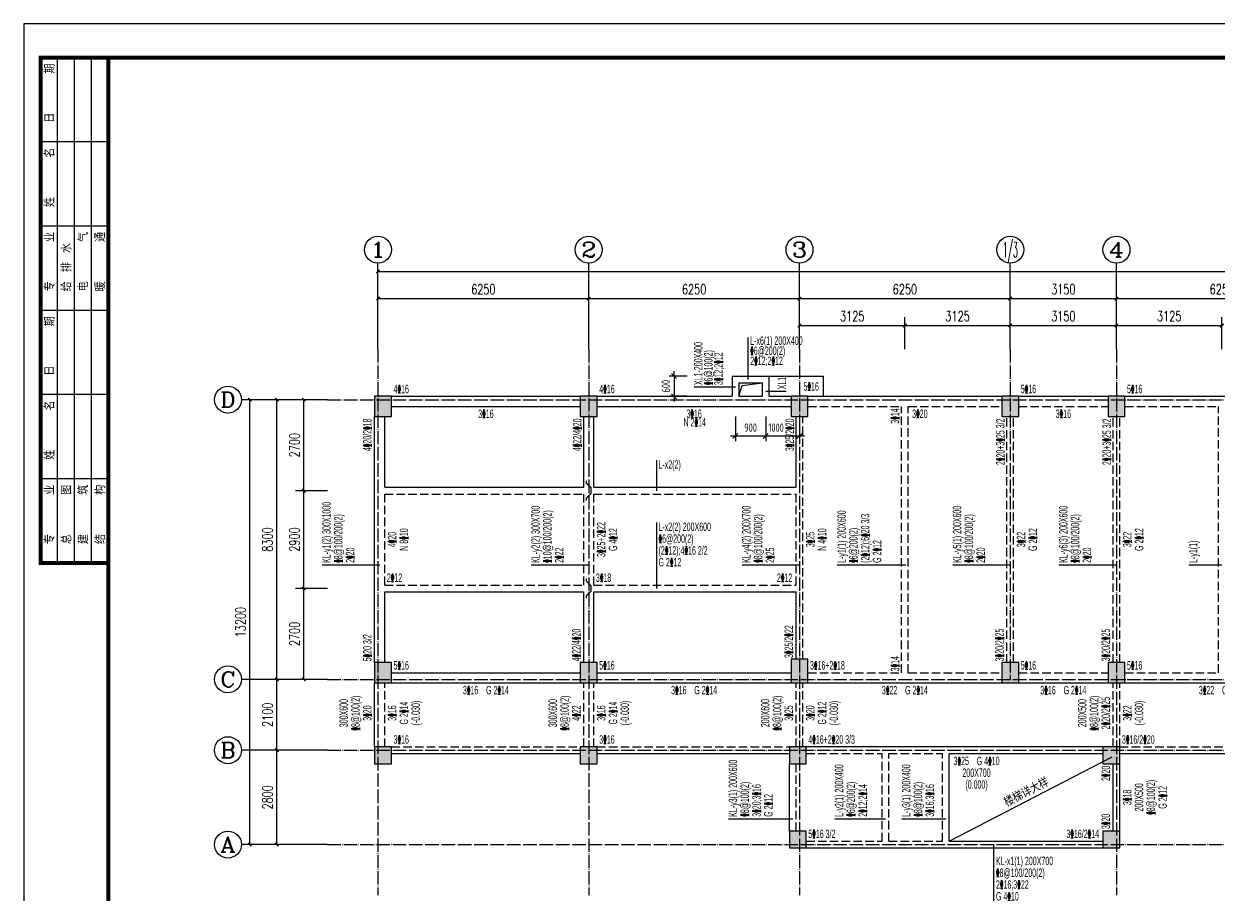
# Model space of a CAD drawing. Extents: x -441005 to 725361, y -182459 to 319313.
# Drawn here: x 284450 to 319893, y 23200 to 49050 of the extents above; entities that cross this region are included whole.
import ezdxf
from ezdxf.enums import TextEntityAlignment as Align

# ---------------------------------------------------------------- set-up
doc = ezdxf.new("R2010")
doc.units = 0
doc.header["$LTSCALE"] = 100
for name, pattern in [('DASHED', [0.75, 0.5, -0.25]), ('DOTE', [2.42, 2, -0.2, 0.02, -0.2]), ('HIDDEN', [7, 5, -2])]:
    doc.linetypes.add(name, pattern=pattern)
doc.layers.get('0').update_dxf_attribs({"linetype": 'CONTINUOUS'})
doc.layers.get('Defpoints').update_dxf_attribs({"linetype": 'CONTINUOUS'})
for name, color, linetype in [('AXIS', 3, 'CONTINUOUS'), ('AXIS_TEXT', 7, 'CONTINUOUS'), ('BEAM', 4, 'DASHED'), ('BEAM_CON', 4, 'CONTINUOUS'), ('B挑板&檐线', 6, 'CONTINUOUS'), ('COLU', 7, 'CONTINUOUS'), ('DOTE', 8, 'DOTE'), ('D洞口边线', 6, 'CONTINUOUS'), ('T模板通用标注', 7, 'CONTINUOUS'), ('吊筋', 1, 'CONTINUOUS'), ('图框', 7, 'CONTINUOUS'), ('尺寸标注', 3, 'CONTINUOUS'), ('梁平法1', 3, 'CONTINUOUS'), ('梁平法2', 8, 'CONTINUOUS')]:
    doc.layers.add(name, color=color, linetype=linetype)
doc.styles.add('_TCH_AXIS', font='COMPLEX', dxfattribs={"bigfont": 'GBCBIG'})
doc.styles.add('_TCH_DIM_T3', font='simplex_.ttf', dxfattribs={"width": 0.705882, "bigfont": 'GBCBIG'})
doc.styles.add('COMPLEX', font='COMPLEX')
doc.styles.add('DIM_FONT', font='tssdeng.shx', dxfattribs={"width": 0.7, "bigfont": '1.shx'})
doc.styles.add('HZTXT', font='TXT', dxfattribs={"bigfont": 'HZTXT'})
doc.styles.get("Standard").update_dxf_attribs({"font": 'tssdeng.shx', "bigfont": '1.shx'})
doc.styles.add('TSSD_Rein', font='Tssdeng.shx', dxfattribs={"width": 0.7, "bigfont": '1.shx'})
doc.styles.add('梁平法', font='xxxxx.shx', dxfattribs={"bigfont": 'dxfs.shx'})
doc.dimstyles.new('_TCH_ARCH&&100', dxfattribs={"dimtxt": 297.5, "dimasz": 100, "dimexe": 250, "dimexo": 300, "dimgap": 126.25, "dimtad": 1, "dimdec": 0, "dimzin": 0, "dimdsep": 46, "dimtxsty": '_TCH_DIM_T3', "dimblk": 'ARCHTICK', "dimcen": 0.09, "dimclrt": 7, "dimazin": 2, "dimtfac": 1, "dimtdec": 0, "dimtix": 1, "dimtmove": 2, "dimatfit": 3, "dimfxl": 0, "dimtolj": 1, "dimtzin": 0, "dimarcsym": 0})
doc.dimstyles.new('axis', dxfattribs={"dimtxt": 300, "dimasz": 1, "dimexe": 250, "dimexo": 300, "dimgap": 150, "dimtad": 1, "dimdec": 0, "dimzin": 0, "dimdsep": 46, "dimtxsty": 'Standard', "dimblk": '_DIMX', "dimcen": 0.09, "dimse1": 1, "dimse2": 1, "dimclrt": 7, "dimadec": 1, "dimazin": 0, "dimtfac": 1, "dimtdec": 0, "dimtix": 1, "dimtmove": 2, "dimatfit": 3, "dimfxl": 0, "dimtolj": 1, "dimtzin": 0, "dimarcsym": 0})

# ---------------------------------------------------------------- blocks, each defined once
blk = doc.blocks.new('A2+1_2')
at = {"layer": '图框'}
for p, q in [((1000, 26000), (1000, 41000)), ((1500, 26000), (1500, 41000)), ((2000, 26000), (2000, 41000)), ((2500, 38500), (500, 38500)), ((2500, 36000), (500, 36000)), ((2500, 33500), (500, 33500)), ((2500, 31000), (500, 31000)), ((2500, 28500), (500, 28500))]:
    blk.add_line(p, q, dxfattribs=at)
blk.add_lwpolyline([(0, 0), (89100, 0), (89100, 42000), (0, 42000)], close=True, dxfattribs=at)
at = {"layer": '图框', "const_width": 120}
blk.add_lwpolyline([(2500, 41000), (500, 41000), (500, 26000), (2500, 26000)], dxfattribs=at)
blk.add_lwpolyline([(2500, 1000), (88100, 1000), (88100, 41000), (2500, 41000)], close=True, dxfattribs=at)
at = {"layer": '图框', "style": 'HZTXT'}
for s, p in [('日    期', (911, 39064)), ('姓    名', (911, 36564)), ('专    业', (911, 34064)), ('电    气', (1911, 34064)), ('暖    通', (2411, 34064)), ('给 排 水', (1411, 34064)), ('日    期', (911, 31564)), ('姓    名', (911, 29064)), ('专    业', (911, 26564)), ('总    图', (1411, 26564)), ('建    筑', (1911, 26564)), ('结    构', (2411, 26564))]:
    blk.add_text(s, height=300, rotation=90, dxfattribs=at).set_placement(p)
blk = doc.blocks.new('_AXISO')
blk.add_circle((0, 0), 0.5)
at = {"layer": 'AXIS_TEXT', "style": 'COMPLEX', "width": 1.041667}
blk.add_attdef('A', text='', height=0.56, dxfattribs=at).set_placement((-0.25, -0.28), (0.25, -0.28), align=Align.FIT)
blk = doc.blocks.new('_ArchTick')
at = {"color": 0, "linetype": 'ByBlock', "const_width": 0.4}
blk.add_lwpolyline([(-0.5, -0.5), (0.5, 0.5)], dxfattribs=at)
blk = doc.blocks.new('*D2473')
at = {"layer": 'AXIS', "color": 0, "lineweight": -2}
for p, q in [((293450, 27500), (291700, 27500)), ((291950, 24700), (291950, 27500)), ((293450, 24700), (291700, 24700))]:
    blk.add_line(p, q, dxfattribs=at)
at = {"layer": 'Defpoints', "color": 0}
for p in [(291950, 27500), (293450, 27500), (293450, 24700)]:
    blk.add_point(p, dxfattribs=at)
at = {"layer": 'AXIS', "color": 0, "lineweight": -2, "xscale": 100, "yscale": 100, "zscale": 100}
for p, rotation in [((291950, 27500), 90), ((291950, 24700), 270)]:
    blk.add_blockref('_ArchTick', p, dxfattribs=dict(at, rotation=rotation))
at = {"layer": 'AXIS', "color": 7, "insert": (291674, 26100), "char_height": 297.5, "attachment_point": 5, "rotation": 90, "style": '_TCH_DIM_T3'}
blk.add_mtext('\\A1;2800', dxfattribs=at)
blk = doc.blocks.new('*D2474')
at = {"layer": 'AXIS', "color": 0, "lineweight": -2}
for p, q in [((293450, 29600), (291700, 29600)), ((291950, 27500), (291950, 29600)), ((293450, 27500), (291700, 27500))]:
    blk.add_line(p, q, dxfattribs=at)
at = {"layer": 'Defpoints', "color": 0}
for p in [(291950, 29600), (293450, 29600), (293450, 27500)]:
    blk.add_point(p, dxfattribs=at)
at = {"layer": 'AXIS', "color": 0, "lineweight": -2, "xscale": 100, "yscale": 100, "zscale": 100}
for p, rotation in [((291950, 29600), 90), ((291950, 27500), 270)]:
    blk.add_blockref('_ArchTick', p, dxfattribs=dict(at, rotation=rotation))
at = {"layer": 'AXIS', "color": 7, "insert": (291674, 28550), "char_height": 297.5, "attachment_point": 5, "rotation": 90, "style": '_TCH_DIM_T3'}
blk.add_mtext('\\A1;2100', dxfattribs=at)
blk = doc.blocks.new('*D2475')
at = {"layer": 'AXIS', "color": 0, "lineweight": -2}
for p, q in [((293450, 37900), (291700, 37900)), ((291950, 29600), (291950, 37900)), ((293450, 29600), (291700, 29600))]:
    blk.add_line(p, q, dxfattribs=at)
at = {"layer": 'Defpoints', "color": 0}
for p in [(291950, 37900), (293450, 37900), (293450, 29600)]:
    blk.add_point(p, dxfattribs=at)
at = {"layer": 'AXIS', "color": 0, "lineweight": -2, "xscale": 100, "yscale": 100, "zscale": 100}
for p, rotation in [((291950, 37900), 90), ((291950, 29600), 270)]:
    blk.add_blockref('_ArchTick', p, dxfattribs=dict(at, rotation=rotation))
at = {"layer": 'AXIS', "color": 7, "insert": (291674, 33750), "char_height": 297.5, "attachment_point": 5, "rotation": 90, "style": '_TCH_DIM_T3'}
blk.add_mtext('\\A1;8300', dxfattribs=at)
blk = doc.blocks.new('*D2476')
at = {"layer": 'AXIS', "color": 0, "lineweight": -2}
for p, q in [((293450, 37900), (290900, 37900)), ((291150, 24700), (291150, 37900)), ((293450, 24700), (290900, 24700))]:
    blk.add_line(p, q, dxfattribs=at)
at = {"layer": 'Defpoints', "color": 0}
for p in [(291150, 37900), (293450, 37900), (293450, 24700)]:
    blk.add_point(p, dxfattribs=at)
at = {"layer": 'AXIS', "color": 0, "lineweight": -2, "xscale": 100, "yscale": 100, "zscale": 100}
for p, rotation in [((291150, 37900), 90), ((291150, 24700), 270)]:
    blk.add_blockref('_ArchTick', p, dxfattribs=dict(at, rotation=rotation))
at = {"layer": 'AXIS', "color": 7, "insert": (290874, 31300), "char_height": 297.5, "attachment_point": 5, "rotation": 90, "style": '_TCH_DIM_T3'}
blk.add_mtext('\\A1;13200', dxfattribs=at)
blk = doc.blocks.new('*D2495')
at = {"layer": 'AXIS', "color": 0, "lineweight": -2}
for p, q in [((294950, 39400), (294950, 41150)), ((301200, 39400), (301200, 41150)), ((294950, 40900), (301200, 40900))]:
    blk.add_line(p, q, dxfattribs=at)
at = {"layer": 'Defpoints', "color": 0}
for p in [(301200, 40900), (294950, 39400), (301200, 39400)]:
    blk.add_point(p, dxfattribs=at)
at = {"layer": 'AXIS', "color": 0, "lineweight": -2, "xscale": 100, "yscale": 100, "zscale": 100, "rotation": 180}
blk.add_blockref('_ArchTick', (294950, 40900), dxfattribs=at)
at = {"layer": 'AXIS', "color": 0, "lineweight": -2, "xscale": 100, "yscale": 100, "zscale": 100}
blk.add_blockref('_ArchTick', (301200, 40900), dxfattribs=at)
at = {"layer": 'AXIS', "color": 7, "insert": (298075, 41176), "char_height": 297.5, "attachment_point": 5, "style": '_TCH_DIM_T3'}
blk.add_mtext('\\A1;6250', dxfattribs=at)
blk = doc.blocks.new('*D2496')
at = {"layer": 'AXIS', "color": 0, "lineweight": -2}
for p, q in [((301200, 39400), (301200, 41150)), ((307450, 39400), (307450, 41150)), ((301200, 40900), (307450, 40900))]:
    blk.add_line(p, q, dxfattribs=at)
at = {"layer": 'Defpoints', "color": 0}
for p in [(307450, 40900), (301200, 39400), (307450, 39400)]:
    blk.add_point(p, dxfattribs=at)
at = {"layer": 'AXIS', "color": 0, "lineweight": -2, "xscale": 100, "yscale": 100, "zscale": 100, "rotation": 180}
blk.add_blockref('_ArchTick', (301200, 40900), dxfattribs=at)
at = {"layer": 'AXIS', "color": 0, "lineweight": -2, "xscale": 100, "yscale": 100, "zscale": 100}
blk.add_blockref('_ArchTick', (307450, 40900), dxfattribs=at)
at = {"layer": 'AXIS', "color": 7, "insert": (304325, 41176), "char_height": 297.5, "attachment_point": 5, "style": '_TCH_DIM_T3'}
blk.add_mtext('\\A1;6250', dxfattribs=at)
blk = doc.blocks.new('*D2497')
at = {"layer": 'AXIS', "color": 0, "lineweight": -2}
for p, q in [((307450, 39400), (307450, 41150)), ((313700, 39400), (313700, 41150)), ((307450, 40900), (313700, 40900))]:
    blk.add_line(p, q, dxfattribs=at)
at = {"layer": 'Defpoints', "color": 0}
for p in [(313700, 40900), (307450, 39400), (313700, 39400)]:
    blk.add_point(p, dxfattribs=at)
at = {"layer": 'AXIS', "color": 0, "lineweight": -2, "xscale": 100, "yscale": 100, "zscale": 100, "rotation": 180}
blk.add_blockref('_ArchTick', (307450, 40900), dxfattribs=at)
at = {"layer": 'AXIS', "color": 0, "lineweight": -2, "xscale": 100, "yscale": 100, "zscale": 100}
blk.add_blockref('_ArchTick', (313700, 40900), dxfattribs=at)
at = {"layer": 'AXIS', "color": 7, "insert": (310575, 41176), "char_height": 297.5, "attachment_point": 5, "style": '_TCH_DIM_T3'}
blk.add_mtext('\\A1;6250', dxfattribs=at)
blk = doc.blocks.new('*D2498')
at = {"layer": 'AXIS', "color": 0, "lineweight": -2}
for p, q in [((313700, 39400), (313700, 41150)), ((316850, 39400), (316850, 41150)), ((313700, 40900), (316850, 40900))]:
    blk.add_line(p, q, dxfattribs=at)
at = {"layer": 'Defpoints', "color": 0}
for p in [(316850, 40900), (313700, 39400), (316850, 39400)]:
    blk.add_point(p, dxfattribs=at)
at = {"layer": 'AXIS', "color": 0, "lineweight": -2, "xscale": 100, "yscale": 100, "zscale": 100, "rotation": 180}
blk.add_blockref('_ArchTick', (313700, 40900), dxfattribs=at)
at = {"layer": 'AXIS', "color": 0, "lineweight": -2, "xscale": 100, "yscale": 100, "zscale": 100}
blk.add_blockref('_ArchTick', (316850, 40900), dxfattribs=at)
at = {"layer": 'AXIS', "color": 7, "insert": (315275, 41176), "char_height": 297.5, "attachment_point": 5, "style": '_TCH_DIM_T3'}
blk.add_mtext('\\A1;3150', dxfattribs=at)
blk = doc.blocks.new('*D2499')
at = {"layer": 'AXIS', "color": 0, "lineweight": -2}
for p, q in [((316850, 39400), (316850, 41150)), ((323100, 39400), (323100, 41150)), ((316850, 40900), (323100, 40900))]:
    blk.add_line(p, q, dxfattribs=at)
at = {"layer": 'Defpoints', "color": 0}
for p in [(323100, 40900), (316850, 39400), (323100, 39400)]:
    blk.add_point(p, dxfattribs=at)
at = {"layer": 'AXIS', "color": 0, "lineweight": -2, "xscale": 100, "yscale": 100, "zscale": 100, "rotation": 180}
blk.add_blockref('_ArchTick', (316850, 40900), dxfattribs=at)
at = {"layer": 'AXIS', "color": 0, "lineweight": -2, "xscale": 100, "yscale": 100, "zscale": 100}
blk.add_blockref('_ArchTick', (323100, 40900), dxfattribs=at)
at = {"layer": 'AXIS', "color": 7, "insert": (319975, 41176), "char_height": 297.5, "attachment_point": 5, "style": '_TCH_DIM_T3'}
blk.add_mtext('\\A1;6250', dxfattribs=at)
blk = doc.blocks.new('*D2503')
at = {"layer": 'AXIS', "color": 0, "lineweight": -2}
for p, q in [((294950, 39400), (294950, 41950)), ((348800, 39400), (348800, 41950)), ((294950, 41700), (348800, 41700))]:
    blk.add_line(p, q, dxfattribs=at)
at = {"layer": 'Defpoints', "color": 0}
for p in [(348800, 41700), (294950, 39400), (348800, 39400)]:
    blk.add_point(p, dxfattribs=at)
at = {"layer": 'AXIS', "color": 0, "lineweight": -2, "xscale": 100, "yscale": 100, "zscale": 100, "rotation": 180}
blk.add_blockref('_ArchTick', (294950, 41700), dxfattribs=at)
at = {"layer": 'AXIS', "color": 0, "lineweight": -2, "xscale": 100, "yscale": 100, "zscale": 100}
blk.add_blockref('_ArchTick', (348800, 41700), dxfattribs=at)
at = {"layer": 'AXIS', "color": 7, "insert": (321875, 41976), "char_height": 297.5, "attachment_point": 5, "style": '_TCH_DIM_T3'}
blk.add_mtext('\\A1;53850', dxfattribs=at)
blk = doc.blocks.new('*D2507')
at = {"layer": 'AXIS', "color": 0, "lineweight": -2}
for p, q in [((307450, 39400), (307450, 40350)), ((307450, 40100), (310575, 40100)), ((310575, 39400), (310575, 40350))]:
    blk.add_line(p, q, dxfattribs=at)
at = {"layer": 'Defpoints', "color": 0}
for p in [(310575, 40100), (307450, 39400), (310575, 39400)]:
    blk.add_point(p, dxfattribs=at)
at = {"layer": 'AXIS', "color": 0, "lineweight": -2, "xscale": 100, "yscale": 100, "zscale": 100, "rotation": 180}
blk.add_blockref('_ArchTick', (307450, 40100), dxfattribs=at)
at = {"layer": 'AXIS', "color": 0, "lineweight": -2, "xscale": 100, "yscale": 100, "zscale": 100}
blk.add_blockref('_ArchTick', (310575, 40100), dxfattribs=at)
at = {"layer": 'AXIS', "color": 7, "insert": (309012, 40376), "char_height": 297.5, "attachment_point": 5, "style": '_TCH_DIM_T3'}
blk.add_mtext('\\A1;3125', dxfattribs=at)
blk = doc.blocks.new('*D2508')
at = {"layer": 'AXIS', "color": 0, "lineweight": -2}
for p, q in [((310575, 39400), (310575, 40350)), ((310575, 40100), (313700, 40100)), ((313700, 39400), (313700, 40350))]:
    blk.add_line(p, q, dxfattribs=at)
at = {"layer": 'Defpoints', "color": 0}
for p in [(313700, 40100), (310575, 39400), (313700, 39400)]:
    blk.add_point(p, dxfattribs=at)
at = {"layer": 'AXIS', "color": 0, "lineweight": -2, "xscale": 100, "yscale": 100, "zscale": 100, "rotation": 180}
blk.add_blockref('_ArchTick', (310575, 40100), dxfattribs=at)
at = {"layer": 'AXIS', "color": 0, "lineweight": -2, "xscale": 100, "yscale": 100, "zscale": 100}
blk.add_blockref('_ArchTick', (313700, 40100), dxfattribs=at)
at = {"layer": 'AXIS', "color": 7, "insert": (312137, 40376), "char_height": 297.5, "attachment_point": 5, "style": '_TCH_DIM_T3'}
blk.add_mtext('\\A1;3125', dxfattribs=at)
blk = doc.blocks.new('*D2510')
at = {"layer": 'AXIS', "color": 0, "lineweight": -2}
for p, q in [((316850, 39400), (316850, 40350)), ((316850, 40100), (319975, 40100)), ((319975, 39400), (319975, 40350))]:
    blk.add_line(p, q, dxfattribs=at)
at = {"layer": 'Defpoints', "color": 0}
for p in [(319975, 40100), (316850, 39400), (319975, 39400)]:
    blk.add_point(p, dxfattribs=at)
at = {"layer": 'AXIS', "color": 0, "lineweight": -2, "xscale": 100, "yscale": 100, "zscale": 100, "rotation": 180}
blk.add_blockref('_ArchTick', (316850, 40100), dxfattribs=at)
at = {"layer": 'AXIS', "color": 0, "lineweight": -2, "xscale": 100, "yscale": 100, "zscale": 100}
blk.add_blockref('_ArchTick', (319975, 40100), dxfattribs=at)
at = {"layer": 'AXIS', "color": 7, "insert": (318412, 40376), "char_height": 297.5, "attachment_point": 5, "style": '_TCH_DIM_T3'}
blk.add_mtext('\\A1;3125', dxfattribs=at)
blk = doc.blocks.new('*D2520')
at = {"layer": 'AXIS', "color": 0, "lineweight": -2}
for p, q in [((313700, 39400), (313700, 40350)), ((313700, 40100), (316850, 40100)), ((316850, 39400), (316850, 40350))]:
    blk.add_line(p, q, dxfattribs=at)
at = {"layer": 'Defpoints', "color": 0}
for p in [(316850, 40100), (313700, 39400), (316850, 39400)]:
    blk.add_point(p, dxfattribs=at)
at = {"layer": 'AXIS', "color": 0, "lineweight": -2, "xscale": 100, "yscale": 100, "zscale": 100, "rotation": 180}
blk.add_blockref('_ArchTick', (313700, 40100), dxfattribs=at)
at = {"layer": 'AXIS', "color": 0, "lineweight": -2, "xscale": 100, "yscale": 100, "zscale": 100}
blk.add_blockref('_ArchTick', (316850, 40100), dxfattribs=at)
at = {"layer": 'AXIS', "color": 7, "insert": (315275, 40376), "char_height": 297.5, "attachment_point": 5, "style": '_TCH_DIM_T3'}
blk.add_mtext('\\A1;3150', dxfattribs=at)
blk = doc.blocks.new('*D2566')
at = {"layer": 'AXIS', "color": 0, "lineweight": -2}
for p, q in [((293450, 32300), (292500, 32300)), ((292750, 29600), (292750, 32300)), ((293450, 29600), (292500, 29600))]:
    blk.add_line(p, q, dxfattribs=at)
at = {"layer": 'Defpoints', "color": 0}
for p in [(292750, 32300), (293450, 32300), (293450, 29600)]:
    blk.add_point(p, dxfattribs=at)
at = {"layer": 'AXIS', "color": 0, "lineweight": -2, "xscale": 100, "yscale": 100, "zscale": 100}
for p, rotation in [((292750, 32300), 90), ((292750, 29600), 270)]:
    blk.add_blockref('_ArchTick', p, dxfattribs=dict(at, rotation=rotation))
at = {"layer": 'AXIS', "color": 7, "insert": (292474, 30950), "char_height": 297.5, "attachment_point": 5, "rotation": 90, "style": '_TCH_DIM_T3'}
blk.add_mtext('\\A1;2700', dxfattribs=at)
blk = doc.blocks.new('*D2567')
at = {"layer": 'AXIS', "color": 0, "lineweight": -2}
for p, q in [((293450, 35200), (292500, 35200)), ((292750, 32300), (292750, 35200)), ((293450, 32300), (292500, 32300))]:
    blk.add_line(p, q, dxfattribs=at)
at = {"layer": 'Defpoints', "color": 0}
for p in [(292750, 35200), (293450, 35200), (293450, 32300)]:
    blk.add_point(p, dxfattribs=at)
at = {"layer": 'AXIS', "color": 0, "lineweight": -2, "xscale": 100, "yscale": 100, "zscale": 100}
for p, rotation in [((292750, 35200), 90), ((292750, 32300), 270)]:
    blk.add_blockref('_ArchTick', p, dxfattribs=dict(at, rotation=rotation))
at = {"layer": 'AXIS', "color": 7, "insert": (292474, 33750), "char_height": 297.5, "attachment_point": 5, "rotation": 90, "style": '_TCH_DIM_T3'}
blk.add_mtext('\\A1;2900', dxfattribs=at)
blk = doc.blocks.new('*D2568')
at = {"layer": 'AXIS', "color": 0, "lineweight": -2}
for p, q in [((293450, 37900), (292500, 37900)), ((292750, 35200), (292750, 37900)), ((293450, 35200), (292500, 35200))]:
    blk.add_line(p, q, dxfattribs=at)
at = {"layer": 'Defpoints', "color": 0}
for p in [(292750, 37900), (293450, 37900), (293450, 35200)]:
    blk.add_point(p, dxfattribs=at)
at = {"layer": 'AXIS', "color": 0, "lineweight": -2, "xscale": 100, "yscale": 100, "zscale": 100}
for p, rotation in [((292750, 37900), 90), ((292750, 35200), 270)]:
    blk.add_blockref('_ArchTick', p, dxfattribs=dict(at, rotation=rotation))
at = {"layer": 'AXIS', "color": 7, "insert": (292474, 36550), "char_height": 297.5, "attachment_point": 5, "rotation": 90, "style": '_TCH_DIM_T3'}
blk.add_mtext('\\A1;2700', dxfattribs=at)
blk = doc.blocks.new('_OBLIQUE')
at = {"color": 0, "linetype": 'ByBlock'}
blk.add_line((-0.5, -0.5), (0.5, 0.5), dxfattribs=at)
blk = doc.blocks.new('*D2980')
at = {"layer": 'Defpoints', "color": 0}
for p in [(306450, 37700), (307450, 37700), (306450, 36820)]:
    blk.add_point(p, dxfattribs=at)
at = {"layer": '尺寸标注', "color": 0, "lineweight": -2}
for p, q in [((306450, 37400), (306450, 36670)), ((307450, 37400), (307450, 36670)), ((307600, 36820), (306300, 36820))]:
    blk.add_line(p, q, dxfattribs=at)
at = {"layer": '尺寸标注', "color": 0, "lineweight": -2, "xscale": 150, "yscale": 150, "zscale": 150, "rotation": 180}
blk.add_blockref('_OBLIQUE', (306450, 36820), dxfattribs=at)
at = {"layer": '尺寸标注', "color": 0, "lineweight": -2, "xscale": 150, "yscale": 150, "zscale": 150}
blk.add_blockref('_OBLIQUE', (307450, 36820), dxfattribs=at)
at = {"layer": '尺寸标注', "color": 7, "insert": (306756, 37070), "char_height": 250, "attachment_point": 5, "style": 'DIM_FONT'}
blk.add_mtext('\\A1;1000', dxfattribs=at)
blk = doc.blocks.new('_DIMX')
blk.add_line((-150, 0), (150, 0))
at = {"const_width": 50}
blk.add_lwpolyline([(-70, -70), (70, 70)], dxfattribs=at)
blk = doc.blocks.new('*D2981')
at = {"layer": 'Defpoints', "color": 0}
for p in [(305550, 37700), (306450, 37700), (305550, 36820)]:
    blk.add_point(p, dxfattribs=at)
at = {"layer": '尺寸标注', "color": 0, "lineweight": -2}
for p, q in [((305550, 37400), (305550, 36670)), ((306450, 37400), (306450, 36670)), ((306600, 36820), (305400, 36820))]:
    blk.add_line(p, q, dxfattribs=at)
at = {"layer": '尺寸标注', "color": 0, "lineweight": -2, "xscale": 150, "yscale": 150, "zscale": 150, "rotation": 180}
blk.add_blockref('_OBLIQUE', (305550, 36820), dxfattribs=at)
at = {"layer": '尺寸标注', "color": 0, "lineweight": -2, "xscale": 150, "yscale": 150, "zscale": 150}
blk.add_blockref('_OBLIQUE', (306450, 36820), dxfattribs=at)
at = {"layer": '尺寸标注', "color": 7, "insert": (306000, 37070), "char_height": 250, "attachment_point": 5, "style": 'DIM_FONT'}
blk.add_mtext('\\A1;900', dxfattribs=at)
blk = doc.blocks.new('*D2982')
at = {"layer": 'Defpoints', "color": 0}
for p in [(304419, 38600), (303732, 38000), (304419, 38000)]:
    blk.add_point(p, dxfattribs=at)
at = {"layer": '尺寸标注', "color": 0, "lineweight": -2}
for p, q in [((303732, 38600), (303732, 38750)), ((304119, 38600), (303582, 38600)), ((303732, 38600), (303732, 38000)), ((304119, 38000), (303582, 38000)), ((303732, 38000), (303732, 37850))]:
    blk.add_line(p, q, dxfattribs=at)
at = {"layer": '尺寸标注', "color": 0, "lineweight": -2, "xscale": 150, "yscale": 150, "zscale": 150}
for p, rotation in [((303732, 38600), 270), ((303732, 38000), 90)]:
    blk.add_blockref('_OBLIQUE', p, dxfattribs=dict(at, rotation=rotation))
at = {"layer": '尺寸标注', "color": 7, "insert": (303482, 38300), "char_height": 250, "attachment_point": 5, "rotation": 90, "style": 'DIM_FONT'}
blk.add_mtext('\\A1;600', dxfattribs=at)

msp = doc.modelspace()

# ---------------------------------------------------------------- hatches: boundary and pattern name
at = {"layer": 'COLU'}
for points in [[(295350, 37400), (295350, 38000), (294850, 38000), (294850, 37400)], [(301450, 37400), (301450, 38000), (300950, 38000), (300950, 37400)], [(307700, 37400), (307700, 38000), (307200, 38000), (307200, 37400)], [(313950, 37400), (313950, 38000), (313450, 38000), (313450, 37400)], [(317100, 37400), (317100, 38000), (316600, 38000), (316600, 37400)], [(307700, 29500), (307700, 30200), (307200, 30200), (307200, 29500)], [(295350, 29500), (295350, 30100), (294850, 30100), (294850, 29500)], [(301450, 29500), (301450, 30100), (300950, 30100), (300950, 29500)], [(313950, 29500), (313950, 30100), (313450, 30100), (313450, 29500)], [(317100, 29500), (317100, 30100), (316600, 30100), (316600, 29500)], [(295350, 27100), (295350, 27600), (294850, 27600), (294850, 27100)], [(301450, 27100), (301450, 27600), (300950, 27600), (300950, 27100)], [(307650, 27100), (307650, 27600), (307150, 27600), (307150, 27100)], [(316950, 27100), (316950, 27600), (316450, 27600), (316450, 27100)], [(307650, 24600), (307650, 25100), (307150, 25100), (307150, 24600)], [(316950, 24600), (316950, 25100), (316450, 25100), (316450, 24600)]]:
    msp.add_hatch(color=251, dxfattribs=at).paths.add_polyline_path(points)

# ---------------------------------------------------------------- linework, layer by layer
at = {"layer": 'AXIS'}
for p, q in [((294950, 39400), (294950, 41950)), ((301200, 39400), (301200, 41950)), ((307450, 39400), (307450, 41950)), ((313700, 39400), (313700, 41950)), ((316850, 39400), (316850, 41950)), ((293450, 37900), (290900, 37900)), ((293450, 29600), (290900, 29600)), ((293450, 27500), (290900, 27500)), ((293450, 24700), (290900, 24700))]:
    msp.add_line(p, q, dxfattribs=at)
at = {"layer": 'BEAM', "linetype": 'HIDDEN', "ltscale": 0.5}
for p, q in [((307700, 37700), (310475, 37700)), ((310475, 29800), (310475, 37700)), ((310675, 37700), (313450, 37700)), ((310675, 29800), (310675, 37700)), ((313950, 37700), (316600, 37700)), ((317100, 37700), (319875, 37700)), ((319875, 29800), (319875, 37700)), ((307550, 30200), (307550, 37400)), ((313600, 30100), (313600, 37400)), ((313800, 30100), (313800, 37400)), ((316750, 30100), (316750, 37400)), ((316950, 30100), (316950, 37400)), ((295150, 35100), (301050, 35100)), ((295150, 32400), (295150, 35100)), ((301050, 32400), (301050, 35100)), ((301350, 35100), (307350, 35100)), ((301350, 32400), (301350, 35100)), ((307350, 32400), (307350, 35100)), ((295150, 32400), (301050, 32400)), ((301350, 32400), (307350, 32400)), ((307700, 29800), (310475, 29800)), ((310675, 29800), (313450, 29800)), ((313950, 29800), (316600, 29800)), ((317100, 29800), (319875, 29800)), ((295150, 27600), (295150, 29500)), ((301050, 27600), (301050, 29500)), ((301350, 27600), (301350, 29500)), ((307350, 27600), (307350, 29500)), ((307550, 27600), (307550, 29500)), ((316750, 27600), (316750, 29500)), ((316950, 27600), (316950, 29500)), ((295350, 27600), (300950, 27600)), ((301450, 27600), (307150, 27600)), ((307650, 27400), (309900, 27400)), ((309900, 24800), (309900, 27400)), ((310100, 24800), (310100, 27400)), ((310100, 27400), (311690, 27400)), ((311690, 24800), (311690, 27400)), ((316950, 27600), (322850, 27600)), ((307350, 25100), (307350, 27100)), ((307650, 24800), (309900, 24800)), ((310100, 24800), (311690, 24800))]:
    msp.add_line(p, q, dxfattribs=at)
at = {"layer": 'BEAM_CON'}
for p, q in [((305450, 38600), (306550, 38600)), ((305450, 38600), (305450, 38000)), ((305650, 38400), (306350, 38400)), ((305650, 38400), (305650, 38000)), ((306350, 38000), (306350, 38400)), ((306550, 38000), (306550, 38600)), ((295350, 38000), (300950, 38000)), ((301450, 38000), (305450, 38000)), ((305650, 38000), (306350, 38000)), ((306550, 38000), (307200, 38000)), ((307700, 38000), (313450, 38000)), ((313950, 38000), (316600, 38000)), ((317100, 38000), (321100, 38000)), ((295350, 37700), (300950, 37700)), ((301450, 37700), (307200, 37700)), ((294850, 30100), (294850, 37400)), ((295150, 35300), (295150, 37400)), ((301050, 35300), (301050, 37400)), ((301350, 35300), (301350, 37400)), ((307350, 35300), (307350, 37400)), ((295150, 35300), (301050, 35300)), ((301350, 35300), (307350, 35300)), ((295150, 32200), (301050, 32200)), ((295150, 30100), (295150, 32200)), ((301050, 30100), (301050, 32200)), ((301350, 32200), (307350, 32200)), ((301350, 30100), (301350, 32200)), ((307350, 30200), (307350, 32200)), ((295350, 29800), (300950, 29800)), ((301450, 29800), (307200, 29800)), ((294850, 27600), (294850, 29500)), ((295350, 29500), (300950, 29500)), ((301450, 29500), (307200, 29500)), ((307700, 29500), (313450, 29500)), ((313950, 29500), (316600, 29500)), ((317100, 29500), (322850, 29500)), ((295350, 27400), (300950, 27400)), ((301450, 27400), (307150, 27400)), ((316450, 27600), (307650, 27600)), ((311890, 27400), (316450, 27400)), ((311890, 24800), (311890, 27400)), ((316950, 27400), (322850, 27400)), ((307150, 25100), (307150, 27100)), ((316750, 25100), (316750, 27100)), ((316950, 25100), (316950, 27100)), ((307650, 24600), (316450, 24600)), ((311890, 24800), (316450, 24800))]:
    msp.add_line(p, q, dxfattribs=at)
at = {"layer": 'B挑板&檐线'}
msp.add_lwpolyline([(306550, 38000), (306550, 38600), (308150, 38600), (308150, 38000)], dxfattribs=at)
at = {"layer": 'COLU'}
for points in [[(295350, 37400), (295350, 38000), (294850, 38000), (294850, 37400)], [(301450, 37400), (301450, 38000), (300950, 38000), (300950, 37400)], [(307700, 37400), (307700, 38000), (307200, 38000), (307200, 37400)], [(313950, 37400), (313950, 38000), (313450, 38000), (313450, 37400)], [(317100, 37400), (317100, 38000), (316600, 38000), (316600, 37400)], [(307700, 29500), (307700, 30200), (307200, 30200), (307200, 29500)], [(295350, 29500), (295350, 30100), (294850, 30100), (294850, 29500)], [(301450, 29500), (301450, 30100), (300950, 30100), (300950, 29500)], [(313950, 29500), (313950, 30100), (313450, 30100), (313450, 29500)], [(317100, 29500), (317100, 30100), (316600, 30100), (316600, 29500)], [(295350, 27100), (295350, 27600), (294850, 27600), (294850, 27100)], [(301450, 27100), (301450, 27600), (300950, 27600), (300950, 27100)], [(307650, 27100), (307650, 27600), (307150, 27600), (307150, 27100)], [(316950, 27100), (316950, 27600), (316450, 27600), (316450, 27100)], [(307650, 24600), (307650, 25100), (307150, 25100), (307150, 24600)], [(316950, 24600), (316950, 25100), (316450, 25100), (316450, 24600)]]:
    msp.add_lwpolyline(points, close=True, dxfattribs=at)
at = {"layer": 'DOTE', "ltscale": 2}
for p, q in [((294950, 39400), (294950, 23200)), ((301200, 39400), (301200, 23200)), ((307450, 39400), (307450, 23200)), ((313700, 39400), (313700, 29600)), ((316850, 39400), (316850, 23200)), ((293450, 37900), (352200, 37900)), ((293450, 29600), (352200, 29600)), ((293450, 27500), (352200, 27500)), ((293450, 24700), (352200, 24700))]:
    msp.add_line(p, q, dxfattribs=at)
at = {"layer": 'D洞口边线'}
msp.add_lwpolyline([(305650, 38000), (305745.8, 38320.8), (306350, 38400)], dxfattribs=at)
at = {"layer": 'T模板通用标注'}
msp.add_line((311890, 24800), (316725, 27300), dxfattribs=at)
at = {"layer": '吊筋', "const_width": 40}
for points in [[(301132, 34904), (301132, 34984), (301268, 35120), (301268, 35280), (301132, 35416), (301132, 35496)], [(301132, 32004), (301132, 32084), (301268, 32220), (301268, 32380), (301132, 32516), (301132, 32596)]]:
    msp.add_lwpolyline(points, dxfattribs=at)
at = {"layer": '梁平法1'}
for p, q in [((303207.8, 36103.4), (303207.8, 35200)), ((303207.8, 34253.4), (303207.8, 32300)), ((313215.3, 23033.5), (313215.3, 24700))]:
    msp.add_line(p, q, dxfattribs=at)
at = {"layer": '梁平法2', "color": 6}
for p, q in [((305925, 38500), (305925, 39748.4)), ((305550, 38269.8), (304323.7, 38269.8)), ((307050, 38144.8), (306450, 38144.8)), ((293295.2, 32996.6), (295000, 32996.6)), ((299495.2, 32996.6), (301200, 32996.6)), ((305745.2, 32996.6), (307450, 32996.6)), ((308570.2, 32996.6), (310600, 32996.6)), ((311995.2, 32996.6), (313700, 32996.6)), ((315145.2, 32996.6), (316850, 32996.6)), ((318995.2, 32996.6), (319975, 32996.6)), ((305348.3, 25462.5), (307250, 25462.5)), ((308495.2, 25462.5), (310000, 25462.5)), ((310485.2, 25462.5), (311790, 25462.5))]:
    msp.add_line(p, q, dxfattribs=at)

# ---------------------------------------------------------------- block references
msp.add_blockref('A2+1_2', (284450, 7050))
at = {"layer": 'AXIS'}
ref = msp.add_blockref('_AXISO', (294950, 42350), dxfattribs=dict(at, xscale=800, yscale=800, zscale=800))
ref.add_attrib('A', '1', dxfattribs={"layer": 'AXIS_TEXT', "height": 452.5, "style": '_TCH_AXIS', "width": 2.333333}).set_placement((294723.7, 42123.7), (295176.3, 42123.7), align=Align.FIT)
ref = msp.add_blockref('_AXISO', (301200, 42350), dxfattribs=dict(at, xscale=800, yscale=800, zscale=800))
ref.add_attrib('A', '2', dxfattribs={"layer": 'AXIS_TEXT', "height": 452.5, "style": '_TCH_AXIS', "width": 1.5}).set_placement((300973.7, 42123.7), (301426.3, 42123.7), align=Align.FIT)
ref = msp.add_blockref('_AXISO', (307450, 42350), dxfattribs=dict(at, xscale=800, yscale=800, zscale=800))
ref.add_attrib('A', '3', dxfattribs={"layer": 'AXIS_TEXT', "height": 452.5, "style": '_TCH_AXIS', "width": 1.5}).set_placement((307223.7, 42123.7), (307676.3, 42123.7), align=Align.FIT)
ref = msp.add_blockref('_AXISO', (313700, 42350), dxfattribs=dict(at, xscale=800, yscale=800, zscale=800))
ref.add_attrib('A', '1/3', dxfattribs={"layer": 'AXIS_TEXT', "height": 452.55, "style": '_TCH_AXIS', "width": 0.411765}).set_placement((313473.7, 42123.7), (313926.3, 42123.7), align=Align.FIT)
ref = msp.add_blockref('_AXISO', (316850, 42350), dxfattribs=dict(at, xscale=800, yscale=800, zscale=800))
ref.add_attrib('A', '4', dxfattribs={"layer": 'AXIS_TEXT', "height": 452.5, "style": '_TCH_AXIS', "width": 1.3125}).set_placement((316623.7, 42123.7), (317076.3, 42123.7), align=Align.FIT)
ref = msp.add_blockref('_AXISO', (290500, 37900), dxfattribs=dict(at, xscale=800, yscale=800, zscale=800))
ref.add_attrib('A', 'D', dxfattribs={"layer": 'AXIS_TEXT', "height": 452.5, "style": '_TCH_AXIS', "width": 1.235294}).set_placement((290273.7, 37673.7), (290726.3, 37673.7), align=Align.FIT)
ref = msp.add_blockref('_AXISO', (290500, 29600), dxfattribs=dict(at, xscale=800, yscale=800, zscale=800))
ref.add_attrib('A', 'C', dxfattribs={"layer": 'AXIS_TEXT', "height": 452.5, "style": '_TCH_AXIS', "width": 1.4}).set_placement((290273.7, 29373.7), (290726.3, 29373.7), align=Align.FIT)
ref = msp.add_blockref('_AXISO', (290500, 27500), dxfattribs=dict(at, xscale=800, yscale=800, zscale=800))
ref.add_attrib('A', 'B', dxfattribs={"layer": 'AXIS_TEXT', "height": 452.5, "style": '_TCH_AXIS', "width": 1.235294}).set_placement((290273.7, 27273.7), (290726.3, 27273.7), align=Align.FIT)
ref = msp.add_blockref('_AXISO', (290500, 24700), dxfattribs=dict(at, xscale=800, yscale=800, zscale=800))
ref.add_attrib('A', 'A', dxfattribs={"layer": 'AXIS_TEXT', "height": 452.5, "style": '_TCH_AXIS', "width": 1.166667}).set_placement((290273.7, 24473.7), (290726.3, 24473.7), align=Align.FIT)

# ---------------------------------------------------------------- texts
at = {"layer": 'T模板通用标注', "style": 'TSSD_Rein', "width": 0.8}
msp.add_text('楼梯详大样', height=300, rotation=27.34181, dxfattribs=at).set_placement((313604.6, 25799.1))
at = {"layer": '梁平法1', "style": '梁平法', "width": 0.5}
for s, p in [('4%%13216', (295411.6, 38092.8)), ('4%%13216', (301511.6, 38092.8)), ('5%%13216', (314011.6, 38092.8)), ('5%%13216', (317161.6, 38092.8)), ('L-x2(2)', (303268.4, 35853)), ('L-x2(2) 200X600', (303268.4, 34003)), ('%%1326@200(2)', (303268.4, 33653)), ('(2%%13212);4%%13216 2/2', (303268.4, 33303)), ('G 2%%13212', (303268.4, 32953)), ('2%%13212', (295211.6, 32492.8)), ('3%%13218', (301411.6, 32492.8)), ('5%%13216', (295411.6, 29892.8)), ('5%%13216', (301511.6, 29892.8)), ('3%%13216+2%%13218', (307761.6, 29892.8)), ('5%%13216', (314011.6, 29892.8)), ('5%%13216', (317161.6, 29892.8)), ('3%%13216', (295411.6, 27692.8)), ('3%%13216', (301511.6, 27692.8)), ('4%%13216+2%%13220 3/3', (307711.6, 27692.8)), ('3%%13216/2%%13220', (317011.6, 27692.8)), ('5%%13216 3/2', (307711.6, 24892.8)), ('KL-x1(1) 200X700', (313276, 24089.4)), ('%%1328@100/200(2)', (313276, 23739.4)), ('2%%13216;3%%13222', (313276, 23389.4)), ('G 4%%13210', (313276, 23039.4))]:
    msp.add_text(s, height=250, dxfattribs=at).set_placement(p)
for s, p in [('5%%13216', (307796.7, 38092.8)), ('N 2%%13214', (304342.8, 37030.8))]:
    msp.add_text(s, height=250, dxfattribs=at).set_placement(p, align=Align.BOTTOM_CENTER)
for s, p in [('3%%13216', (298150, 37357.2)), ('3%%13216', (304325, 37357.2)), ('3%%13220', (311018.8, 37357.2)), ('3%%13216', (315275, 37357.2)), ('3%%13216    G 2%%13214', (298150, 29157.2)), ('3%%13216    G 2%%13214', (304325, 29157.2)), ('3%%13222    G 2%%13214', (310575, 29157.2)), ('3%%13216    G 2%%13214', (315275, 29157.2)), ('3%%13222    G 2%%13214', (319975, 29157.2)), ('3%%13225    G 4%%13210', (312700.2, 27057.2)), ('200X700', (312700.2, 26707.2)), ('(0.000)', (312700.2, 26357.2))]:
    msp.add_text(s, height=250, rotation=360, dxfattribs=at).set_placement(p, align=Align.CENTER)
for s, p in [('2%%13212', (307234.3, 32492.8)), ('3%%13216/2%%13214', (316334.3, 24892.8))]:
    msp.add_text(s, height=250, dxfattribs=at).set_placement(p, align=Align.RIGHT)
at = {"layer": '梁平法2', "color": 6, "style": '梁平法', "width": 0.5}
for s, p in [('L-x6(1) 200X400', (305987.5, 39527.2)), ('%%1326@200(2)', (305987.5, 39227.2)), ('2%%13212;2%%13212', (305987.5, 38927.2))]:
    msp.add_text(s, height=250, dxfattribs=at).set_placement(p)
for s, p in [('XL1-200X400', (304572.8, 38332.3)), ('%%1326@100(2)', (304872.8, 38332.3)), ('3%%13212;2%%13212', (305172.8, 38332.3)), ('XL1', (307053.5, 38207.3)), ('KL-y1(2) 300X1000', (293547.8, 33057.3)), ('KL-y2(2) 300X700', (299747.8, 33057.3)), ('KL-y4(2) 200X700', (305997.8, 33057.3)), ('KL-y5(1) 200X600', (312247.8, 33057.3)), ('KL-y6(3) 200X600', (315397.8, 33057.3)), ('%%1328@100/200(2)', (293897.8, 33057.3)), ('%%13210@100/200(2)', (300097.8, 33057.3)), ('%%1328@100/200(2)', (306347.8, 33057.3)), ('L-y1(1) 200X600', (308822.8, 33057.3)), ('(2%%13212);6%%13220 3/3', (309522.8, 33057.3)), ('%%1328@100/200(2)', (312597.8, 33057.3)), ('%%1328@100/200(2)', (315747.8, 33057.3)), ('%%1326@200(2)', (309172.8, 33057.3)), ('2%%13220', (294247.8, 33057.3)), ('2%%13222', (300447.8, 33057.3)), ('2%%13225', (306697.8, 33057.3)), ('G 2%%13212', (309872.8, 33057.3)), ('2%%13220', (312947.8, 33057.3)), ('2%%13220', (316097.8, 33057.3)), ('L-y1(1)', (319247.8, 33057.3)), ('4%%13222/4%%13220', (300957.2, 30136)), ('3%%13225/2%%13222', (307257.2, 30236)), ('3%%13220/2%%13225', (313507.2, 30136)), ('3%%13220/2%%13225', (316657.2, 30136)), ('5%%13220 3/2', (294757.2, 30136)), ('3%%13214', (310407.2, 29836)), ('KL-y3(1) 200X600', (305600.9, 25523.2)), ('L-y2(1) 200X400', (308747.8, 25523.2)), ('L-y3(1) 200X400', (310737.8, 25523.2)), ('%%1328@100(2)', (305950.9, 25523.2)), ('3%%13220;3%%13216', (306300.9, 25523.2)), ('%%1326@200(2)', (309097.8, 25523.2)), ('2%%13212;2%%13214', (309447.8, 25523.2)), ('%%1328@100(2)', (311087.8, 25523.2)), ('3%%13216;3%%13216', (311437.8, 25523.2)), ('G 2%%13212', (306650.9, 25523.2)), ('3%%13220', (316657.2, 25160.2))]:
    msp.add_text(s, height=250, rotation=90, dxfattribs=at).set_placement(p)
for s, p in [('3%%13214', (310407.2, 37641.7)), ('4%%13220/2%%13218', (294757.2, 37341.7)), ('4%%13222/4%%13220', (300982.2, 37341.7)), ('3%%13225/2%%13220', (307282.2, 37341.7)), ('2%%13220+3%%13225 3/2', (313532.2, 37341.7)), ('2%%13220+3%%13225 3/2', (316682.2, 37341.7)), ('2%%13220', (316657.2, 27041.7))]:
    msp.add_text(s, height=250, rotation=90, dxfattribs=at).set_placement(p, align=Align.RIGHT)
for s, p in [('3%%13225+2%%13222', (301692.8, 33750)), ('4%%13220', (295492.8, 33750)), ('N 8%%13210', (295842.8, 33750)), ('G 4%%13212', (302042.8, 33750)), ('3%%13225', (307892.8, 33750)), ('N 4%%13210', (308242.8, 33750)), ('3%%13222', (314142.8, 33750)), ('G 2%%13212', (314492.8, 33750)), ('3%%13222', (317292.8, 33750)), ('G 2%%13212', (317642.8, 33750)), ('300X600', (294057.2, 28600)), ('%%1328@100(2)', (294407.2, 28600)), ('3%%13220', (294757.2, 28600)), ('3%%13216', (295492.8, 28600)), ('G 2%%13214', (295842.8, 28600)), ('(-0.030)', (296192.8, 28600)), ('300X600', (300257.2, 28600)), ('%%1328@100(2)', (300607.2, 28600)), ('4%%13222', (300957.2, 28600)), ('3%%13216', (301692.8, 28600)), ('G 2%%13214', (302042.8, 28600)), ('(-0.030)', (302392.8, 28600)), ('200X600', (306557.2, 28600)), ('%%1328@100(2)', (306907.2, 28600)), ('3%%13225', (307257.2, 28600)), ('3%%13220', (307892.8, 28600)), ('G 2%%13212', (308242.8, 28600)), ('(-0.030)', (308592.8, 28600)), ('200X500', (315957.2, 28600)), ('%%1328@100(2)', (316307.2, 28600)), ('2%%13220/2%%13225', (316657.2, 28600)), ('3%%13222', (317292.8, 28600)), ('(-0.030)', (317642.8, 28600)), ('3%%13218', (317292.8, 26100)), ('200X500', (317642.8, 26100)), ('%%1328@100(2)', (317992.8, 26100)), ('G 2%%13212', (318342.8, 26100))]:
    msp.add_text(s, height=250, rotation=90, dxfattribs=at).set_placement(p, align=Align.CENTER)

# ---------------------------------------------------------------- dimensions: what is measured, and where the dimension line sits
at = {"layer": 'AXIS'}
for p1, p2, distance, picture, middle in [((294950, 39400), (348800, 39400), 2300, '*D2503', (321875, 41976.4)), ((294950, 39400), (301200, 39400), 1500, '*D2495', (298075, 41176.4)), ((301200, 39400), (307450, 39400), 1500, '*D2496', (304325, 41176.4)), ((307450, 39400), (313700, 39400), 1500, '*D2497', (310575, 41176.4)), ((313700, 39400), (316850, 39400), 1500, '*D2498', (315275, 41176.4)), ((316850, 39400), (323100, 39400), 1500, '*D2499', (319975, 41176.4)), ((307450, 39400), (310575, 39400), 700, '*D2507', (309012.5, 40376.4)), ((310575, 39400), (313700, 39400), 700, '*D2508', (312137.5, 40376.4)), ((313700, 39400), (316850, 39400), 700, '*D2520', (315275, 40376.4)), ((316850, 39400), (319975, 39400), 700, '*D2510', (318412.5, 40376.4)), ((293450, 24700), (293450, 37900), 2300, '*D2476', (290873.6, 31300)), ((293450, 29600), (293450, 37900), 1500, '*D2475', (291673.6, 33750)), ((293450, 35200), (293450, 37900), 700, '*D2568', (292473.6, 36550)), ((293450, 32300), (293450, 35200), 700, '*D2567', (292473.6, 33750)), ((293450, 29600), (293450, 32300), 700, '*D2566', (292473.6, 30950)), ((293450, 27500), (293450, 29600), 1500, '*D2474', (291673.6, 28550)), ((293450, 24700), (293450, 27500), 1500, '*D2473', (291673.6, 26100))]:
    dim = msp.add_aligned_dim(p1=p1, p2=p2, distance=distance, dimstyle='_TCH_ARCH&&100', override={"dimexo": 0}, dxfattribs=at)
    dim.commit()
    dim.dimension.update_dxf_attribs({"geometry": picture, "text_midpoint": middle})
at = {"layer": '尺寸标注'}
dim = msp.add_linear_dim(base=(303732.2, 38000), p1=(304419, 38600), p2=(304419, 38000), angle=90, dimstyle='axis', override={"dimtxt": 250, "dimasz": 150, "dimexe": 150, "dimgap": 125, "dimtxsty": 'DIM_FONT', "dimblk1": 'OBLIQUE', "dimblk2": 'OBLIQUE', "dimsah": 1, "dimdle": 150, "dimse1": 0, "dimse2": 0}, dxfattribs=at)
dim.commit()
dim.dimension.update_dxf_attribs({"geometry": '*D2982', "text_midpoint": (303482.2, 38300)})
dim = msp.add_linear_dim(base=(305550, 36820.4), p1=(306450, 37700), p2=(305550, 37700), dimstyle='axis', override={"dimtxt": 250, "dimasz": 150, "dimexe": 150, "dimgap": 125, "dimtxsty": 'DIM_FONT', "dimblk1": 'OBLIQUE', "dimblk2": 'OBLIQUE', "dimsah": 1, "dimdle": 150, "dimse1": 0, "dimse2": 0}, dxfattribs=at)
dim.commit()
dim.dimension.update_dxf_attribs({"geometry": '*D2981', "text_midpoint": (306000, 37070.4)})
dim = msp.add_linear_dim(base=(306450, 36820.4), p1=(307450, 37700), p2=(306450, 37700), dimstyle='axis', override={"dimtxt": 250, "dimasz": 150, "dimexe": 150, "dimgap": 125, "dimtxsty": 'DIM_FONT', "dimblk1": 'OBLIQUE', "dimblk2": 'OBLIQUE', "dimsah": 1, "dimdle": 150, "dimse1": 0, "dimse2": 0}, dxfattribs=at)
dim.commit()
dim.dimension.update_dxf_attribs({"geometry": '*D2980', "text_midpoint": (306755.5, 37070.4), "dimtype": 160})

doc.saveas('drawing.dxf')
